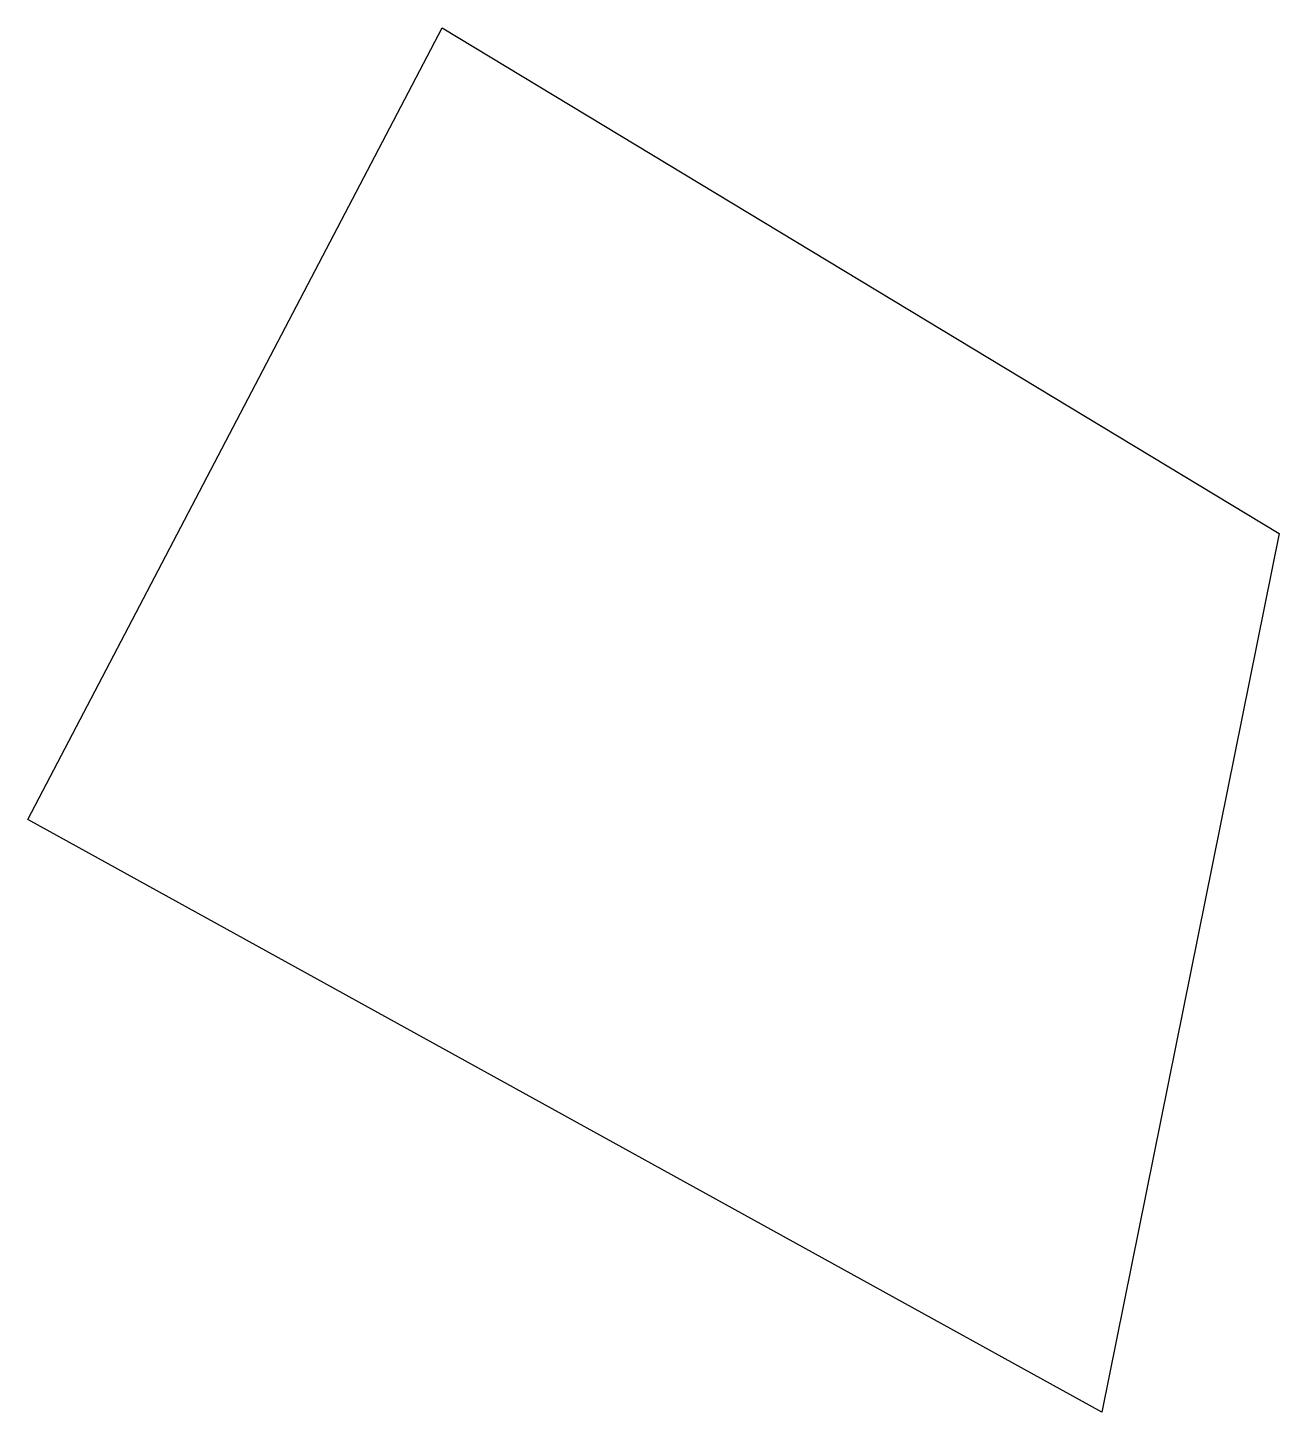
# Model space of a CAD drawing. Extents: x -67.55715 to -67.5535, y 10.2468 to 10.25085.
import ezdxf

# ---------------------------------------------------------------- set-up
doc = ezdxf.new("R2010")
doc.units = 0

msp = doc.modelspace()

# ---------------------------------------------------------------- linework, layer by layer
msp.add_lwpolyline([(-67.5559412, 10.2508507), (-67.553495, 10.2493726), (-67.5540141, 10.2468048), (-67.5571527, 10.2485375)], close=True)

doc.saveas('drawing.dxf')
